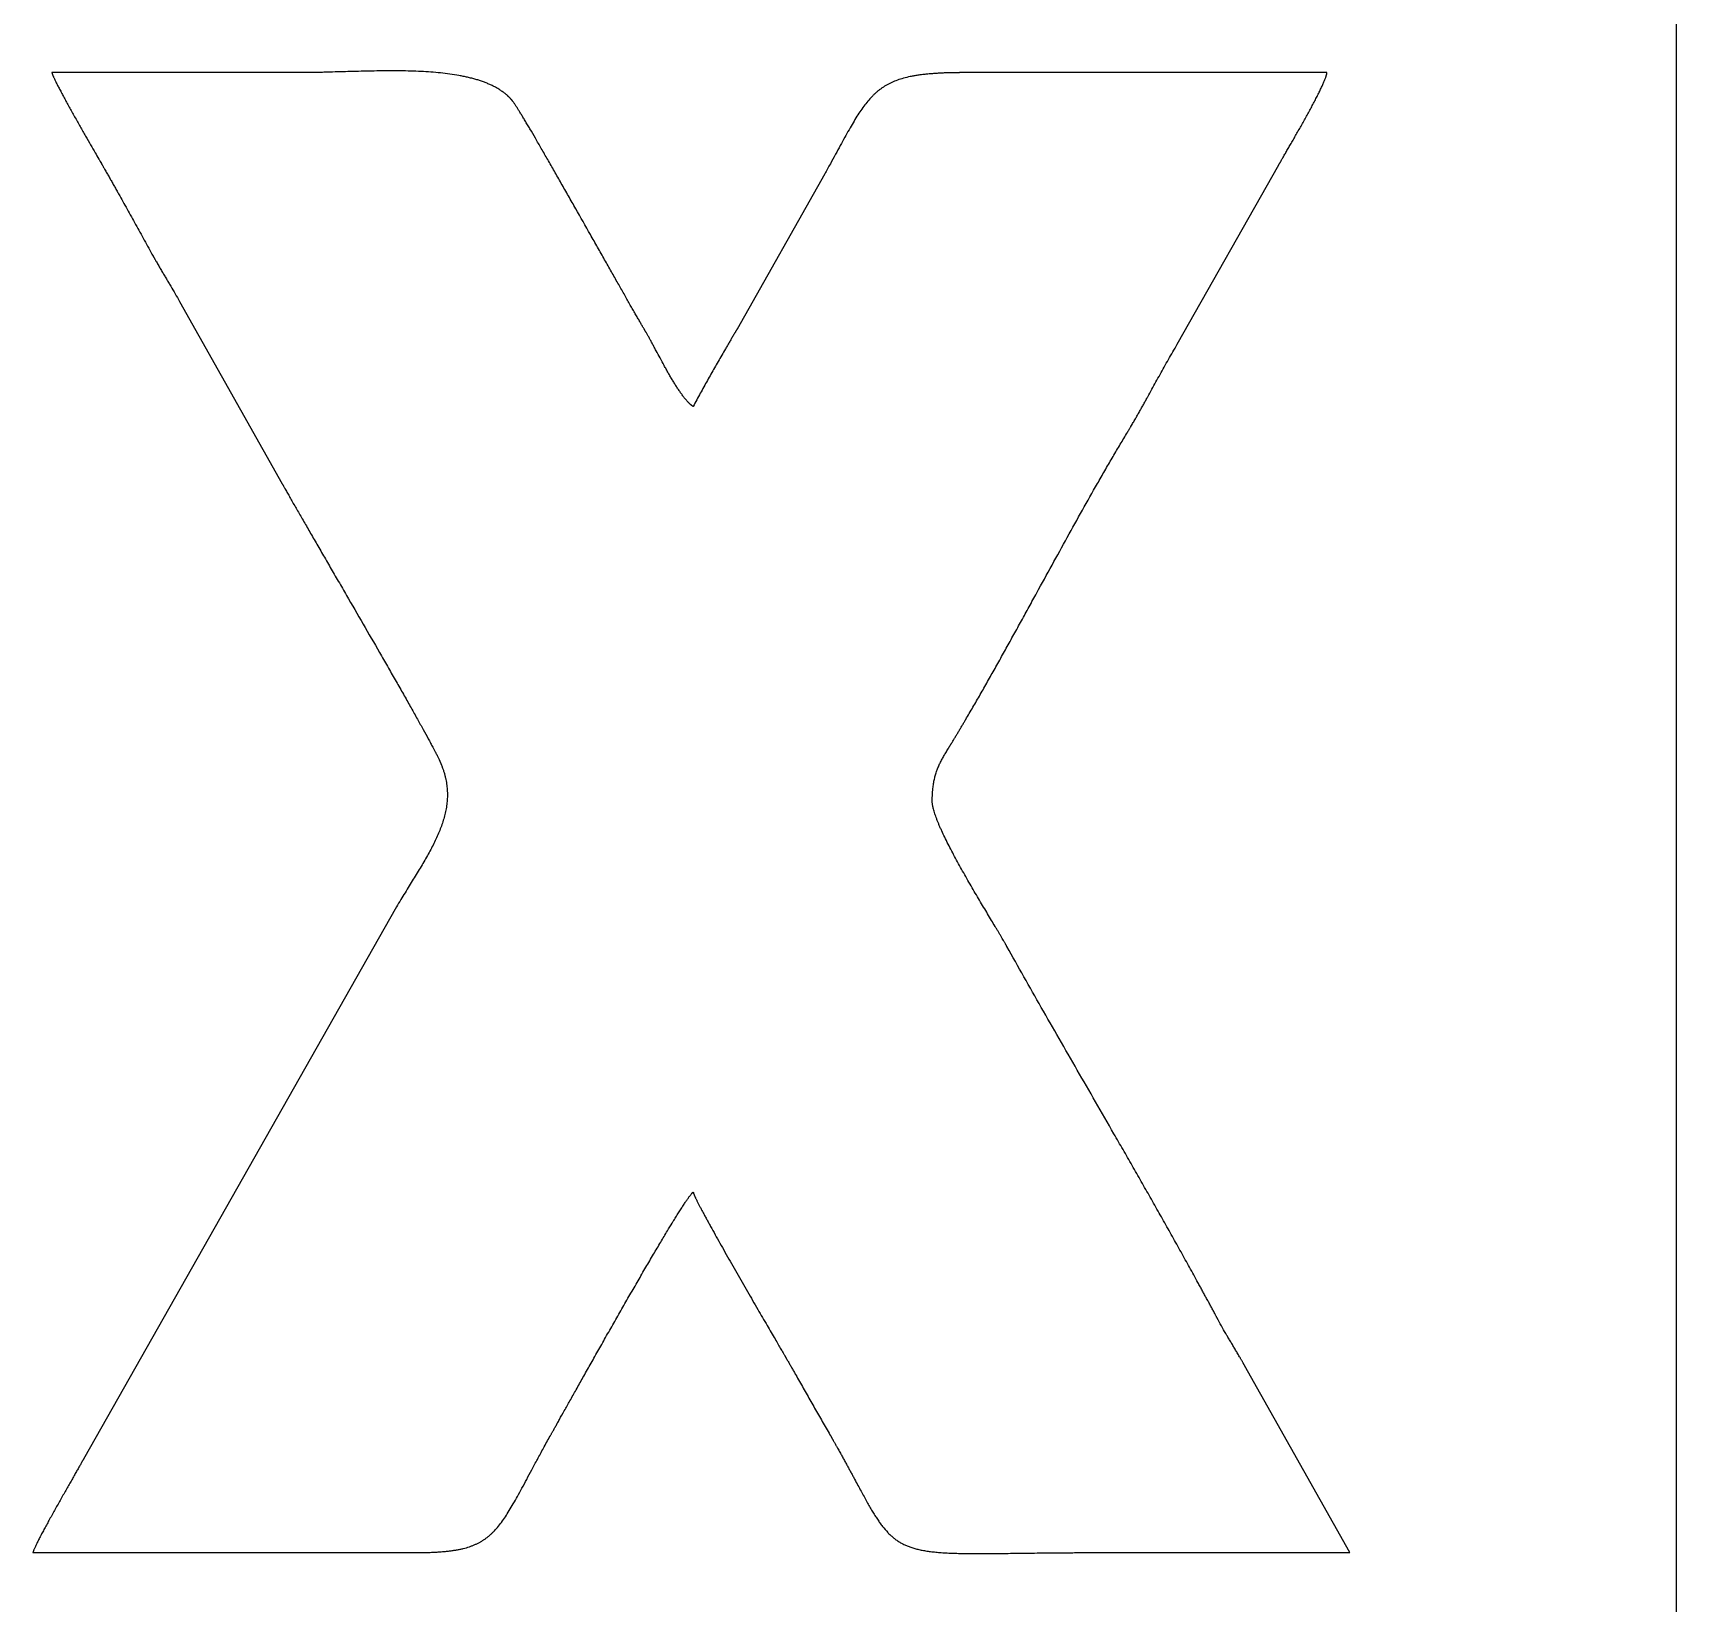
# Model space of a CAD drawing. Header units: millimetres. Extents: x -156 to 4, y -150 to -11.
# Drawn here: x -41.67 to 4.16, y -99.52 to -55.73 of the extents above; entities that cross this region are included whole.
import ezdxf

# ---------------------------------------------------------------- set-up
doc = ezdxf.new("R2010")
doc.units = ezdxf.units.MM
doc.layers.get('0').update_dxf_attribs({"linetype": 'CONTINUOUS'})

msp = doc.modelspace()

# ---------------------------------------------------------------- linework, layer by layer
for p, q in [((4.162, -50.167), (4.162, -150.167)), ((-5.577, -56.841), (-15.632, -56.841)), ((-9.75, -64.416), (-6.921, -59.414)), ((-19.581, -59.665), (-22.027, -63.993)), ((-37.575, -63.227), (-34.714, -68.304)), ((-31.527, -80.104), (-40.254, -95.506)), ((-4.942, -98.116), (-7.873, -92.898)), ((-41.667, -98.116), (-31.083, -98.116))]:
    msp.add_line(p, q)
for points, knots in [([(-28.282, -57.638), (-28.282, -57.638), (-28.282, -57.638), (-28.282, -57.638), (-28.282, -57.638), (-28.282, -57.638), (-28.282, -57.638), (-28.282, -57.638), (-28.282, -57.638), (-28.283, -57.637), (-28.283, -57.637), (-28.283, -57.637), (-28.283, -57.637), (-28.283, -57.636), (-28.284, -57.636), (-28.284, -57.635), (-28.285, -57.635), (-28.286, -57.634), (-28.287, -57.633), (-28.287, -57.631), (-28.288, -57.63), (-28.29, -57.629), (-28.291, -57.627), (-28.293, -57.625), (-28.295, -57.622), (-28.297, -57.62), (-28.3, -57.616), (-28.304, -57.611), (-28.308, -57.607), (-28.312, -57.603), (-28.315, -57.598), (-28.32, -57.593), (-28.327, -57.585), (-28.334, -57.577), (-28.342, -57.568), (-28.35, -57.56), (-28.358, -57.551), (-28.366, -57.543), (-28.377, -57.532), (-28.391, -57.518), (-28.408, -57.502), (-28.425, -57.486), (-28.442, -57.471), (-28.46, -57.455), (-28.485, -57.435), (-28.516, -57.41), (-28.554, -57.381), (-28.594, -57.353), (-28.634, -57.326), (-28.676, -57.299), (-28.719, -57.274), (-28.763, -57.249), (-28.824, -57.217), (-28.902, -57.179), (-29, -57.137), (-29.102, -57.098), (-29.207, -57.062), (-29.316, -57.028), (-29.429, -56.997), (-29.545, -56.969), (-29.663, -56.944), (-29.827, -56.912), (-30.039, -56.879), (-30.3, -56.848), (-30.57, -56.825), (-30.847, -56.808), (-31.13, -56.797), (-31.418, -56.791), (-31.708, -56.79), (-32.001, -56.792), (-32.294, -56.797), (-32.587, -56.804), (-32.878, -56.812), (-33.165, -56.82), (-33.402, -56.827), (-33.589, -56.832), (-33.726, -56.835), (-33.862, -56.837), (-33.974, -56.839), (-34.063, -56.84), (-34.129, -56.841), (-34.183, -56.841), (-34.226, -56.841), (-34.26, -56.841), (-34.294, -56.841), (-34.342, -56.841), (-34.402, -56.841), (-34.473, -56.841), (-34.569, -56.841), (-34.688, -56.841), (-34.832, -56.841), (-34.975, -56.841), (-35.166, -56.841), (-35.405, -56.841), (-35.691, -56.841), (-35.978, -56.841), (-36.265, -56.841), (-36.647, -56.841), (-37.125, -56.841), (-37.698, -56.841), (-38.271, -56.841), (-38.844, -56.841), (-39.418, -56.841), (-40.182, -56.841), (-40.755, -56.841), (-41.137, -56.841)], [0, 0, 0, 0, 0.000007, 0.000015, 0.00003, 0.00006, 0.00009, 0.00012, 0.00018, 0.000239, 0.000359, 0.000479, 0.000599, 0.000719, 0.000959, 0.001198, 0.001438, 0.001917, 0.002397, 0.002876, 0.003356, 0.003835, 0.004794, 0.005754, 0.006713, 0.007673, 0.009592, 0.011513, 0.013434, 0.015355, 0.017278, 0.019201, 0.023049, 0.026902, 0.030758, 0.034618, 0.038482, 0.042351, 0.046225, 0.053987, 0.061773, 0.069582, 0.077417, 0.08528, 0.093173, 0.109053, 0.125069, 0.141233, 0.157555, 0.174044, 0.190709, 0.207556, 0.224592, 0.259251, 0.294722, 0.33103, 0.368189, 0.406202, 0.445067, 0.484773, 0.525306, 0.566643, 0.651621, 0.739463, 0.829869, 0.922504, 1.017003, 1.112977, 1.210022, 1.30772, 1.405643, 1.503353, 1.600412, 1.696373, 1.790792, 1.837285, 1.883225, 1.928558, 1.973229, 1.9953, 2.017185, 2.038877, 2.049649, 2.06037, 2.072313, 2.084256, 2.108142, 2.132028, 2.155914, 2.203686, 2.251458, 2.29923, 2.347001, 2.442545, 2.538089, 2.633633, 2.729176, 2.82472, 3.015808, 3.206895, 3.397983, 3.58907, 3.780158, 3.971245, 4.35342, 4.35342, 4.35342, 4.35342]), ([(-41.137, -56.841), (-41.137, -56.841), (-41.137, -56.841), (-41.137, -56.841), (-41.137, -56.841), (-41.137, -56.842), (-41.137, -56.842), (-41.137, -56.842), (-41.137, -56.843), (-41.137, -56.843), (-41.136, -56.844), (-41.136, -56.846), (-41.136, -56.847), (-41.135, -56.848), (-41.135, -56.851), (-41.134, -56.853), (-41.133, -56.856), (-41.132, -56.858), (-41.131, -56.862), (-41.129, -56.867), (-41.127, -56.872), (-41.125, -56.879), (-41.122, -56.887), (-41.117, -56.898), (-41.112, -56.913), (-41.105, -56.928), (-41.098, -56.944), (-41.091, -56.961), (-41.08, -56.985), (-41.065, -57.017), (-41.045, -57.058), (-41.024, -57.102), (-41, -57.149), (-40.975, -57.198), (-40.949, -57.25), (-40.91, -57.324), (-40.859, -57.42), (-40.794, -57.542), (-40.725, -57.669), (-40.652, -57.8), (-40.578, -57.935), (-40.502, -58.071), (-40.425, -58.208), (-40.323, -58.388), (-40.2, -58.604), (-40.061, -58.847), (-39.938, -59.06), (-39.849, -59.214), (-39.791, -59.315), (-39.767, -59.357), (-39.756, -59.376)], [0, 0, 0, 0, 0.0000241, 0.0000482, 0.0000966, 0.0001935, 0.0002909, 0.0003886, 0.0005851, 0.0007832, 0.0011839, 0.0015906, 0.0020033, 0.002422, 0.0032775, 0.0041569, 0.0050601, 0.0059872, 0.0069379, 0.0089102, 0.0109762, 0.0131352, 0.0153865, 0.0201623, 0.0252968, 0.0307829, 0.0366132, 0.0427804, 0.0492767, 0.0632264, 0.0784002, 0.0947353, 0.1121686, 0.1306364, 0.1500748, 0.17042, 0.2135735, 0.2595831, 0.3079334, 0.3581087, 0.4095928, 0.4618691, 0.5144208, 0.566731, 0.6685586, 0.7632146, 0.8465606, 0.9144577, 0.9413194, 0.9627666, 0.9627666, 0.9627666, 0.9627666]), ([(-15.632, -56.841), (-15.632, -56.841), (-15.632, -56.841), (-15.632, -56.841), (-15.632, -56.841), (-15.633, -56.841), (-15.633, -56.841), (-15.634, -56.841), (-15.635, -56.841), (-15.636, -56.841), (-15.637, -56.841), (-15.638, -56.841), (-15.64, -56.841), (-15.642, -56.841), (-15.645, -56.841), (-15.648, -56.841), (-15.653, -56.841), (-15.658, -56.841), (-15.663, -56.841), (-15.668, -56.841), (-15.675, -56.841), (-15.684, -56.841), (-15.694, -56.841), (-15.704, -56.841), (-15.718, -56.841), (-15.735, -56.841), (-15.755, -56.841), (-15.775, -56.841), (-15.796, -56.841), (-15.816, -56.841), (-15.842, -56.841), (-15.875, -56.842), (-15.914, -56.842), (-15.952, -56.843), (-15.991, -56.843), (-16.041, -56.844), (-16.103, -56.846), (-16.175, -56.848), (-16.247, -56.85), (-16.316, -56.853), (-16.406, -56.858), (-16.515, -56.864), (-16.641, -56.874), (-16.762, -56.885), (-16.878, -56.898), (-16.988, -56.913), (-17.094, -56.931), (-17.226, -56.956), (-17.381, -56.993), (-17.555, -57.047), (-17.689, -57.102), (-17.79, -57.151), (-17.862, -57.189), (-17.931, -57.231), (-17.997, -57.276), (-18.062, -57.323), (-18.124, -57.373), (-18.185, -57.427), (-18.264, -57.503), (-18.36, -57.607), (-18.47, -57.744), (-18.579, -57.895), (-18.687, -58.06), (-18.796, -58.24), (-18.909, -58.436), (-19.027, -58.649), (-19.152, -58.878), (-19.285, -59.124), (-19.429, -59.389), (-19.529, -59.571), (-19.581, -59.665)], [0, 0, 0, 0, 0.000054, 0.000109, 0.000218, 0.000326, 0.000435, 0.000653, 0.000871, 0.001306, 0.001742, 0.002177, 0.002612, 0.003481, 0.00435, 0.005219, 0.006954, 0.008687, 0.010417, 0.012145, 0.013871, 0.017317, 0.020753, 0.02418, 0.027598, 0.034406, 0.041179, 0.047916, 0.054618, 0.061284, 0.067915, 0.08107, 0.094087, 0.106965, 0.119706, 0.132311, 0.157118, 0.181397, 0.205157, 0.228408, 0.251162, 0.295215, 0.337402, 0.37781, 0.416528, 0.45365, 0.489273, 0.523497, 0.58816, 0.648535, 0.70558, 0.733176, 0.760325, 0.787158, 0.813807, 0.840404, 0.867076, 0.893948, 0.921138, 0.976915, 1.035257, 1.096906, 1.162513, 1.232661, 1.307878, 1.388654, 1.475455, 1.568734, 1.668943, 1.776532, 1.776532, 1.776532, 1.776532]), ([(-6.921, -59.414), (-6.92, -59.413), (-6.92, -59.413), (-6.919, -59.412), (-6.918, -59.41), (-6.917, -59.407), (-6.915, -59.403), (-6.912, -59.398), (-6.908, -59.392), (-6.902, -59.381), (-6.895, -59.368), (-6.885, -59.351), (-6.875, -59.333), (-6.861, -59.308), (-6.842, -59.275), (-6.818, -59.233), (-6.792, -59.189), (-6.765, -59.142), (-6.726, -59.074), (-6.674, -58.985), (-6.609, -58.871), (-6.539, -58.751), (-6.467, -58.626), (-6.393, -58.496), (-6.292, -58.318), (-6.192, -58.138), (-6.092, -57.958), (-6.02, -57.825), (-5.95, -57.694), (-5.884, -57.568), (-5.822, -57.447), (-5.766, -57.332), (-5.723, -57.241), (-5.691, -57.172), (-5.67, -57.124), (-5.651, -57.079), (-5.634, -57.036), (-5.618, -56.996), (-5.607, -56.964), (-5.598, -56.935), (-5.592, -56.913), (-5.585, -56.888), (-5.581, -56.866), (-5.578, -56.849), (-5.577, -56.841)], [0, 0, 0, 0, 0.0003325, 0.0006664, 0.0013382, 0.0026975, 0.0040777, 0.0054787, 0.0083426, 0.0112883, 0.0174214, 0.0238705, 0.0306282, 0.037687, 0.0526779, 0.0687834, 0.0859438, 0.1040991, 0.1231896, 0.1639366, 0.2077059, 0.2540188, 0.3023965, 0.3523604, 0.4034324, 0.5069884, 0.5585178, 0.6092458, 0.6586966, 0.706396, 0.7518711, 0.7946518, 0.8342716, 0.8527523, 0.870271, 0.8867718, 0.9022001, 0.9165028, 0.9296292, 0.9357366, 0.9470118, 0.9521706, 0.9615105, 0.9695355, 0.9695355, 0.9695355, 0.9695355]), ([(-24.567, -64.083), (-24.567, -64.082), (-24.567, -64.082), (-24.568, -64.08), (-24.569, -64.079), (-24.57, -64.077), (-24.572, -64.074), (-24.574, -64.071), (-24.577, -64.066), (-24.581, -64.059), (-24.586, -64.05), (-24.591, -64.042), (-24.598, -64.03), (-24.606, -64.015), (-24.617, -63.997), (-24.632, -63.971), (-24.652, -63.938), (-24.676, -63.895), (-24.702, -63.851), (-24.729, -63.804), (-24.767, -63.737), (-24.818, -63.648), (-24.883, -63.535), (-24.952, -63.415), (-25.025, -63.287), (-25.101, -63.152), (-25.21, -62.96), (-25.354, -62.707), (-25.534, -62.389), (-25.723, -62.055), (-25.918, -61.709), (-26.187, -61.235), (-26.458, -60.757), (-26.728, -60.281), (-26.927, -59.931), (-27.12, -59.593), (-27.306, -59.269), (-27.482, -58.963), (-27.646, -58.679), (-27.775, -58.458), (-27.871, -58.296), (-27.937, -58.185), (-27.998, -58.083), (-28.054, -57.99), (-28.106, -57.906), (-28.152, -57.831), (-28.187, -57.776), (-28.213, -57.737), (-28.23, -57.712), (-28.245, -57.689), (-28.259, -57.669), (-28.271, -57.653), (-28.278, -57.643), (-28.282, -57.638)], [0, 0, 0, 0, 0.000375, 0.00075, 0.001505, 0.002263, 0.003025, 0.004561, 0.006112, 0.009262, 0.012474, 0.015748, 0.019082, 0.025934, 0.033026, 0.040356, 0.055719, 0.072, 0.089176, 0.107226, 0.126126, 0.166388, 0.209782, 0.25613, 0.305251, 0.356966, 0.411094, 0.525873, 0.648147, 0.77648, 0.909431, 1.045562, 1.32161, 1.458649, 1.593113, 1.723563, 1.848562, 1.96667, 2.07645, 2.176465, 2.222361, 2.265277, 2.305035, 2.341454, 2.374356, 2.403563, 2.428898, 2.440058, 2.450184, 2.459255, 2.467251, 2.474149, 2.479933, 2.479933, 2.479933, 2.479933]), ([(-39.756, -59.376), (-39.756, -59.376), (-39.755, -59.377), (-39.754, -59.379), (-39.752, -59.383), (-39.748, -59.389), (-39.745, -59.395), (-39.739, -59.404), (-39.733, -59.415), (-39.723, -59.433), (-39.71, -59.455), (-39.695, -59.482), (-39.68, -59.508), (-39.659, -59.544), (-39.634, -59.588), (-39.604, -59.641), (-39.563, -59.712), (-39.513, -59.8), (-39.453, -59.906), (-39.394, -60.011), (-39.334, -60.117), (-39.255, -60.258), (-39.156, -60.435), (-39.038, -60.647), (-38.919, -60.861), (-38.76, -61.148), (-38.558, -61.513), (-38.396, -61.807), (-38.314, -61.955)], [0, 0, 0, 0, 0.0006405, 0.001281, 0.002562, 0.0051235, 0.0076845, 0.0102449, 0.0153639, 0.0204808, 0.030708, 0.0409267, 0.0511372, 0.06134, 0.081723, 0.1020783, 0.1224082, 0.1630014, 0.2035218, 0.2439888, 0.2844215, 0.324839, 0.4057052, 0.4867406, 0.5680981, 0.6499305, 0.8156311, 0.9850634, 0.9850634, 0.9850634, 0.9850634]), ([(-38.314, -61.955), (-38.313, -61.955), (-38.313, -61.956), (-38.313, -61.957), (-38.311, -61.959), (-38.31, -61.962), (-38.308, -61.965), (-38.305, -61.97), (-38.302, -61.976), (-38.297, -61.985), (-38.29, -61.997), (-38.282, -62.011), (-38.274, -62.025), (-38.264, -62.044), (-38.251, -62.067), (-38.235, -62.094), (-38.215, -62.13), (-38.189, -62.175), (-38.158, -62.228), (-38.127, -62.281), (-38.097, -62.333), (-38.056, -62.402), (-38.005, -62.487), (-37.944, -62.589), (-37.883, -62.691), (-37.801, -62.83), (-37.697, -63.008), (-37.616, -63.153), (-37.575, -63.227)], [0, 0, 0, 0, 0.0003388, 0.0006775, 0.0013547, 0.0027083, 0.0040605, 0.0054116, 0.0081098, 0.0108032, 0.0161753, 0.0215283, 0.0268627, 0.0321788, 0.0427583, 0.0532701, 0.0637179, 0.0844352, 0.1049381, 0.1252544, 0.1454117, 0.1654376, 0.2052057, 0.2447785, 0.2843753, 0.3242159, 0.4055101, 0.4904389, 0.4904389, 0.4904389, 0.4904389]), ([(-23.252, -66.154), (-23.252, -66.154), (-23.252, -66.154), (-23.252, -66.154), (-23.252, -66.154), (-23.252, -66.154), (-23.252, -66.154), (-23.252, -66.154), (-23.253, -66.154), (-23.253, -66.153), (-23.254, -66.153), (-23.254, -66.153), (-23.255, -66.152), (-23.256, -66.152), (-23.257, -66.151), (-23.258, -66.15), (-23.26, -66.149), (-23.261, -66.148), (-23.263, -66.147), (-23.265, -66.145), (-23.268, -66.143), (-23.271, -66.141), (-23.274, -66.138), (-23.279, -66.135), (-23.284, -66.131), (-23.291, -66.126), (-23.298, -66.12), (-23.304, -66.115), (-23.311, -66.109), (-23.32, -66.101), (-23.331, -66.091), (-23.345, -66.079), (-23.358, -66.066), (-23.372, -66.052), (-23.391, -66.033), (-23.414, -66.008), (-23.442, -65.976), (-23.471, -65.942), (-23.5, -65.906), (-23.528, -65.869), (-23.558, -65.83), (-23.597, -65.775), (-23.647, -65.703), (-23.706, -65.613), (-23.766, -65.519), (-23.826, -65.421), (-23.885, -65.32), (-23.945, -65.217), (-24.004, -65.113), (-24.081, -64.973), (-24.175, -64.801), (-24.266, -64.63), (-24.336, -64.499), (-24.386, -64.406), (-24.434, -64.317), (-24.48, -64.233), (-24.524, -64.156), (-24.553, -64.106), (-24.567, -64.083)], [0, 0, 0, 0, 0.0000202, 0.0000404, 0.0000809, 0.000162, 0.000243, 0.0003242, 0.0004865, 0.0006489, 0.0008115, 0.0009743, 0.0013003, 0.0016268, 0.0019539, 0.0026099, 0.0032682, 0.0039288, 0.0045918, 0.0052572, 0.0065949, 0.007942, 0.0092985, 0.0106644, 0.0134246, 0.0162225, 0.0190583, 0.0219319, 0.0248434, 0.0277926, 0.0338039, 0.0399653, 0.0462756, 0.0527335, 0.0593373, 0.0729751, 0.0871728, 0.1019113, 0.1171697, 0.1329254, 0.1491546, 0.1658324, 0.2004292, 0.2365025, 0.2738294, 0.312181, 0.3513239, 0.3910212, 0.4310336, 0.4711197, 0.5505405, 0.6273298, 0.6641243, 0.6995247, 0.7332859, 0.7651634, 0.7949143, 0.8222981, 0.8222981, 0.8222981, 0.8222981]), ([(-22.027, -63.993), (-22.027, -63.994), (-22.028, -63.996), (-22.031, -64), (-22.035, -64.006), (-22.041, -64.016), (-22.048, -64.028), (-22.057, -64.044), (-22.068, -64.063), (-22.087, -64.095), (-22.11, -64.133), (-22.137, -64.18), (-22.165, -64.226), (-22.201, -64.287), (-22.245, -64.363), (-22.298, -64.454), (-22.368, -64.573), (-22.454, -64.721), (-22.556, -64.897), (-22.657, -65.073), (-22.756, -65.249), (-22.889, -65.485), (-23.055, -65.786), (-23.186, -66.03), (-23.252, -66.154)], [0, 0, 0, 0, 0.0011472, 0.0022941, 0.0045865, 0.0091657, 0.0137376, 0.0183024, 0.0274105, 0.0364907, 0.0545696, 0.0725434, 0.0904167, 0.1081941, 0.143479, 0.1784343, 0.2130964, 0.2816858, 0.3495375, 0.416942, 0.4841905, 0.5515743, 0.687915, 0.8283031, 0.8283031, 0.8283031, 0.8283031]), ([(-11.166, -66.915), (-11.166, -66.915), (-11.166, -66.915), (-11.166, -66.914), (-11.165, -66.914), (-11.164, -66.912), (-11.163, -66.91), (-11.162, -66.908), (-11.16, -66.906), (-11.158, -66.901), (-11.154, -66.896), (-11.151, -66.889), (-11.147, -66.883), (-11.141, -66.874), (-11.135, -66.863), (-11.127, -66.85), (-11.116, -66.832), (-11.103, -66.81), (-11.088, -66.784), (-11.072, -66.758), (-11.057, -66.732), (-11.036, -66.697), (-11.011, -66.654), (-10.98, -66.602), (-10.95, -66.55), (-10.91, -66.48), (-10.861, -66.394), (-10.802, -66.291), (-10.744, -66.188), (-10.687, -66.084), (-10.629, -65.981), (-10.553, -65.844), (-10.459, -65.672), (-10.345, -65.466), (-10.231, -65.258), (-10.115, -65.05), (-9.996, -64.84), (-9.875, -64.628), (-9.792, -64.487), (-9.75, -64.416)], [0, 0, 0, 0, 0.00016, 0.00032, 0.0006401, 0.0012803, 0.0019204, 0.0025604, 0.0038402, 0.0051197, 0.0076777, 0.0102344, 0.0127899, 0.0153441, 0.0204488, 0.0255486, 0.0306436, 0.0408193, 0.0509764, 0.0611153, 0.0712365, 0.0813405, 0.1014989, 0.1215943, 0.1416304, 0.1616112, 0.2014215, 0.2410551, 0.280542, 0.3199116, 0.3591934, 0.3984165, 0.4768034, 0.5553045, 0.6341515, 0.7135772, 0.7938157, 0.8751041, 0.9576827, 0.9576827, 0.9576827, 0.9576827]), ([(-16.141, -75.699), (-16.141, -75.699), (-16.141, -75.699), (-16.141, -75.698), (-16.14, -75.698), (-16.14, -75.697), (-16.139, -75.695), (-16.138, -75.694), (-16.137, -75.692), (-16.135, -75.688), (-16.132, -75.684), (-16.129, -75.679), (-16.126, -75.674), (-16.122, -75.668), (-16.117, -75.66), (-16.111, -75.65), (-16.103, -75.637), (-16.093, -75.62), (-16.081, -75.601), (-16.069, -75.581), (-16.057, -75.561), (-16.04, -75.534), (-16.02, -75.501), (-15.996, -75.461), (-15.971, -75.421), (-15.939, -75.367), (-15.898, -75.299), (-15.849, -75.217), (-15.799, -75.134), (-15.75, -75.05), (-15.7, -74.966), (-15.634, -74.853), (-15.55, -74.71), (-15.449, -74.536), (-15.347, -74.361), (-15.245, -74.183), (-15.108, -73.943), (-14.936, -73.638), (-14.727, -73.267), (-14.518, -72.891), (-14.307, -72.51), (-14.095, -72.126), (-13.883, -71.739), (-13.599, -71.222), (-13.244, -70.575), (-12.82, -69.805), (-12.399, -69.047), (-12.05, -68.428), (-11.773, -67.945), (-11.569, -67.593), (-11.368, -67.251), (-11.233, -67.026), (-11.166, -66.915)], [0, 0, 0, 0, 0.000119, 0.000239, 0.000478, 0.000956, 0.001435, 0.001913, 0.00287, 0.003828, 0.005743, 0.00766, 0.009577, 0.011495, 0.015335, 0.019178, 0.023026, 0.030732, 0.038453, 0.04619, 0.053942, 0.061709, 0.077288, 0.092926, 0.108623, 0.124379, 0.156061, 0.18797, 0.220099, 0.252445, 0.285001, 0.317764, 0.383889, 0.450781, 0.518402, 0.586711, 0.655669, 0.795377, 0.937209, 1.08085, 1.225981, 1.372284, 1.51944, 1.667131, 1.962838, 2.256852, 2.546623, 2.829607, 2.967764, 3.103277, 3.235835, 3.365125, 3.365125, 3.365125, 3.365125]), ([(-34.714, -68.304), (-34.714, -68.304), (-34.714, -68.304), (-34.713, -68.305), (-34.712, -68.307), (-34.711, -68.31), (-34.709, -68.313), (-34.707, -68.317), (-34.704, -68.322), (-34.7, -68.33), (-34.694, -68.34), (-34.687, -68.352), (-34.68, -68.365), (-34.671, -68.382), (-34.658, -68.403), (-34.644, -68.429), (-34.623, -68.465), (-34.597, -68.512), (-34.565, -68.569), (-34.531, -68.628), (-34.496, -68.69), (-34.447, -68.776), (-34.383, -68.888), (-34.303, -69.027), (-34.219, -69.174), (-34.13, -69.327), (-34.039, -69.486), (-33.91, -69.709), (-33.742, -70), (-33.532, -70.362), (-33.314, -70.738), (-33.09, -71.124), (-32.784, -71.652), (-32.401, -72.314), (-32.021, -72.973), (-31.725, -73.489), (-31.513, -73.859), (-31.311, -74.214), (-31.121, -74.549), (-30.946, -74.863), (-30.786, -75.151), (-30.664, -75.373), (-30.576, -75.536), (-30.522, -75.638), (-30.476, -75.723), (-30.443, -75.787), (-30.409, -75.853), (-30.376, -75.919), (-30.351, -75.97), (-30.34, -75.994)], [0, 0, 0, 0, 0.000282, 0.000565, 0.00113, 0.002264, 0.003401, 0.004542, 0.006835, 0.009142, 0.013797, 0.018509, 0.023277, 0.0281, 0.037912, 0.047941, 0.058186, 0.079313, 0.101272, 0.124043, 0.147605, 0.171938, 0.222837, 0.276577, 0.332995, 0.391931, 0.453221, 0.516703, 0.649594, 0.789304, 0.934536, 1.083989, 1.236366, 1.544693, 1.849126, 1.996636, 2.139276, 2.275749, 2.404756, 2.525001, 2.635186, 2.734017, 2.778771, 2.820202, 2.848997, 2.875765, 2.892451, 2.922951, 2.949489, 2.949489, 2.949489, 2.949489]), ([(-30.34, -75.994), (-30.34, -75.994), (-30.34, -75.994), (-30.34, -75.995), (-30.34, -75.995), (-30.34, -75.995), (-30.34, -75.995), (-30.34, -75.995), (-30.339, -75.995), (-30.339, -75.996), (-30.339, -75.996), (-30.339, -75.997), (-30.338, -75.998), (-30.338, -75.999), (-30.337, -76), (-30.337, -76.001), (-30.336, -76.003), (-30.335, -76.005), (-30.333, -76.008), (-30.332, -76.011), (-30.331, -76.014), (-30.329, -76.017), (-30.327, -76.022), (-30.325, -76.027), (-30.322, -76.033), (-30.319, -76.04), (-30.315, -76.049), (-30.31, -76.06), (-30.305, -76.071), (-30.3, -76.082), (-30.295, -76.093), (-30.289, -76.107), (-30.282, -76.126), (-30.273, -76.147), (-30.264, -76.169), (-30.256, -76.19), (-30.245, -76.219), (-30.232, -76.255), (-30.218, -76.298), (-30.204, -76.34), (-30.191, -76.383), (-30.18, -76.425), (-30.169, -76.467), (-30.156, -76.523), (-30.141, -76.593), (-30.128, -76.676), (-30.117, -76.758), (-30.11, -76.841), (-30.107, -76.923), (-30.106, -77.004), (-30.109, -77.085), (-30.116, -77.193), (-30.133, -77.328), (-30.164, -77.49), (-30.206, -77.651), (-30.258, -77.813), (-30.318, -77.975), (-30.388, -78.138), (-30.465, -78.302), (-30.549, -78.468), (-30.64, -78.637), (-30.737, -78.808), (-30.839, -78.981), (-30.946, -79.158), (-31.057, -79.339), (-31.171, -79.524), (-31.288, -79.713), (-31.407, -79.906), (-31.487, -80.038), (-31.527, -80.104)], [0, 0, 0, 0, 0.000016, 0.000032, 0.000063, 0.000127, 0.00019, 0.000254, 0.000381, 0.000507, 0.000761, 0.001015, 0.001269, 0.001522, 0.002029, 0.002536, 0.003043, 0.004055, 0.005067, 0.006078, 0.007088, 0.008098, 0.010114, 0.012128, 0.014138, 0.016145, 0.020149, 0.024142, 0.028122, 0.03209, 0.036046, 0.03999, 0.047843, 0.05565, 0.063412, 0.07113, 0.078805, 0.094029, 0.109094, 0.124008, 0.138777, 0.153412, 0.167918, 0.182306, 0.210754, 0.238822, 0.266573, 0.294068, 0.321368, 0.34853, 0.37561, 0.402661, 0.456864, 0.511508, 0.566904, 0.623309, 0.68093, 0.739932, 0.800438, 0.862541, 0.926303, 0.991766, 1.058954, 1.127877, 1.198536, 1.270927, 1.345043, 1.420875, 1.498418, 1.498418, 1.498418, 1.498418]), ([(-14.5, -81.215), (-14.5, -81.215), (-14.501, -81.215), (-14.501, -81.214), (-14.502, -81.212), (-14.504, -81.209), (-14.505, -81.206), (-14.508, -81.202), (-14.511, -81.197), (-14.515, -81.188), (-14.522, -81.177), (-14.529, -81.164), (-14.537, -81.15), (-14.548, -81.132), (-14.561, -81.108), (-14.578, -81.078), (-14.602, -81.037), (-14.634, -80.983), (-14.674, -80.915), (-14.717, -80.843), (-14.761, -80.768), (-14.824, -80.662), (-14.908, -80.523), (-15.013, -80.347), (-15.123, -80.163), (-15.237, -79.971), (-15.354, -79.774), (-15.472, -79.572), (-15.59, -79.367), (-15.707, -79.161), (-15.822, -78.956), (-15.933, -78.752), (-16.04, -78.552), (-16.141, -78.357), (-16.234, -78.169), (-16.306, -78.017), (-16.359, -77.899), (-16.396, -77.815), (-16.429, -77.734), (-16.46, -77.656), (-16.488, -77.581), (-16.512, -77.509), (-16.534, -77.441), (-16.549, -77.387), (-16.559, -77.345), (-16.566, -77.316), (-16.571, -77.287), (-16.576, -77.26), (-16.579, -77.234), (-16.582, -77.212), (-16.583, -77.196), (-16.584, -77.184), (-16.584, -77.174), (-16.584, -77.167), (-16.584, -77.161), (-16.584, -77.156), (-16.584, -77.148), (-16.584, -77.139), (-16.584, -77.129), (-16.584, -77.115), (-16.584, -77.097), (-16.583, -77.076), (-16.583, -77.055), (-16.582, -77.028), (-16.581, -76.995), (-16.579, -76.955), (-16.576, -76.917), (-16.574, -76.879), (-16.569, -76.83), (-16.563, -76.771), (-16.554, -76.702), (-16.543, -76.636), (-16.526, -76.552), (-16.502, -76.451), (-16.466, -76.336), (-16.425, -76.226), (-16.378, -76.12), (-16.326, -76.016), (-16.269, -75.912), (-16.207, -75.806), (-16.163, -75.735), (-16.141, -75.699)], [0, 0, 0, 0, 0.000293, 0.000588, 0.001177, 0.002361, 0.003553, 0.004751, 0.00717, 0.009617, 0.014596, 0.019686, 0.024888, 0.030198, 0.041142, 0.052507, 0.064284, 0.089031, 0.115302, 0.143013, 0.172084, 0.202431, 0.266624, 0.334934, 0.4067, 0.481263, 0.557965, 0.636148, 0.715154, 0.794327, 0.873015, 0.950566, 1.026331, 1.099668, 1.169938, 1.236514, 1.268225, 1.298782, 1.328113, 1.356146, 1.382811, 1.408043, 1.43178, 1.453967, 1.464464, 1.474558, 1.484243, 1.493516, 1.502377, 1.510826, 1.514895, 1.518863, 1.522729, 1.524624, 1.526494, 1.528304, 1.530109, 1.533704, 1.537279, 1.540834, 1.547885, 1.554859, 1.561757, 1.568581, 1.58201, 1.595158, 1.608033, 1.620648, 1.633014, 1.657038, 1.680195, 1.702572, 1.724258, 1.765903, 1.805832, 1.844719, 1.883203, 1.92188, 1.961301, 2.001977, 2.044384, 2.044384, 2.044384, 2.044384]), ([(-8.611, -91.625), (-8.612, -91.625), (-8.612, -91.624), (-8.612, -91.623), (-8.613, -91.621), (-8.615, -91.619), (-8.617, -91.615), (-8.619, -91.611), (-8.622, -91.606), (-8.626, -91.597), (-8.632, -91.587), (-8.639, -91.574), (-8.646, -91.561), (-8.655, -91.544), (-8.666, -91.522), (-8.68, -91.497), (-8.698, -91.462), (-8.721, -91.419), (-8.749, -91.368), (-8.777, -91.316), (-8.805, -91.264), (-8.842, -91.195), (-8.889, -91.109), (-8.945, -91.004), (-9.002, -90.9), (-9.059, -90.795), (-9.116, -90.69), (-9.193, -90.549), (-9.29, -90.372), (-9.408, -90.159), (-9.526, -89.946), (-9.645, -89.731), (-9.806, -89.443), (-10.009, -89.08), (-10.255, -88.644), (-10.504, -88.205), (-10.755, -87.764), (-11.008, -87.321), (-11.262, -86.877), (-11.602, -86.285), (-12.028, -85.545), (-12.538, -84.66), (-13.043, -83.782), (-13.54, -82.914), (-14.026, -82.06), (-14.344, -81.495), (-14.5, -81.215)], [0, 0, 0, 0, 0.000302, 0.000604, 0.001209, 0.002418, 0.003627, 0.004837, 0.007256, 0.009676, 0.014518, 0.019363, 0.02421, 0.029059, 0.038765, 0.048481, 0.058207, 0.077687, 0.097206, 0.116762, 0.136357, 0.155988, 0.19536, 0.234877, 0.274534, 0.314329, 0.354259, 0.394321, 0.474826, 0.55582, 0.637278, 0.719174, 0.801485, 0.967248, 1.134365, 1.302635, 1.471857, 1.641828, 1.812346, 1.98321, 2.325162, 2.666063, 3.004292, 3.338228, 3.666253, 3.986753, 3.986753, 3.986753, 3.986753]), ([(-27.241, -94.868), (-27.239, -94.864), (-27.235, -94.857), (-27.226, -94.842), (-27.214, -94.82), (-27.198, -94.792), (-27.174, -94.748), (-27.139, -94.685), (-27.092, -94.601), (-27.039, -94.506), (-26.956, -94.358), (-26.839, -94.148), (-26.683, -93.871), (-26.51, -93.563), (-26.322, -93.228), (-26.121, -92.871), (-25.91, -92.497), (-25.691, -92.111), (-25.467, -91.717), (-25.241, -91.321), (-25.015, -90.926), (-24.791, -90.539), (-24.573, -90.162), (-24.362, -89.803), (-24.162, -89.464), (-23.988, -89.173), (-23.867, -88.974), (-23.783, -88.837), (-23.718, -88.731), (-23.643, -88.612), (-23.573, -88.502), (-23.509, -88.403), (-23.45, -88.316), (-23.405, -88.25), (-23.372, -88.204), (-23.349, -88.173), (-23.329, -88.146), (-23.31, -88.123), (-23.293, -88.102), (-23.28, -88.088), (-23.27, -88.078), (-23.263, -88.072), (-23.257, -88.066), (-23.254, -88.063), (-23.252, -88.062)], [0, 0, 0, 0, 0.003953, 0.008232, 0.017748, 0.02852, 0.04052, 0.068093, 0.100241, 0.136739, 0.177363, 0.270086, 0.37661, 0.495135, 0.623862, 0.760992, 0.904724, 1.053259, 1.204799, 1.357543, 1.509693, 1.65945, 1.805016, 1.944594, 2.076387, 2.198599, 2.282892, 2.309438, 2.360033, 2.407114, 2.45046, 2.489848, 2.525059, 2.555876, 2.56957, 2.582087, 2.593402, 2.60349, 2.612331, 2.619905, 2.623214, 2.626204, 2.628874, 2.631227, 2.631227, 2.631227, 2.631227]), ([(-23.252, -88.062), (-23.252, -88.062), (-23.252, -88.062), (-23.252, -88.062), (-23.252, -88.062), (-23.252, -88.062), (-23.252, -88.062), (-23.251, -88.063), (-23.251, -88.063), (-23.251, -88.063), (-23.251, -88.064), (-23.251, -88.065), (-23.251, -88.065), (-23.251, -88.066), (-23.25, -88.068), (-23.25, -88.069), (-23.249, -88.071), (-23.248, -88.074), (-23.247, -88.077), (-23.246, -88.081), (-23.245, -88.084), (-23.243, -88.089), (-23.241, -88.096), (-23.238, -88.104), (-23.234, -88.113), (-23.231, -88.123), (-23.226, -88.133), (-23.22, -88.147), (-23.212, -88.166), (-23.201, -88.191), (-23.189, -88.217), (-23.175, -88.245), (-23.161, -88.275), (-23.145, -88.307), (-23.122, -88.353), (-23.091, -88.415), (-23.05, -88.493), (-23.005, -88.578), (-22.957, -88.668), (-22.906, -88.764), (-22.851, -88.864), (-22.793, -88.969), (-22.712, -89.117), (-22.604, -89.311), (-22.469, -89.551), (-22.327, -89.801), (-22.182, -90.058), (-22.033, -90.317), (-21.884, -90.577), (-21.69, -90.915), (-21.458, -91.316), (-21.236, -91.697), (-21.076, -91.972), (-20.972, -92.15), (-20.882, -92.304), (-20.808, -92.432), (-20.757, -92.52), (-20.725, -92.575), (-20.712, -92.598), (-20.706, -92.607)], [0, 0, 0, 0, 0.000014, 0.000029, 0.000058, 0.000116, 0.000174, 0.000232, 0.00035, 0.000468, 0.000707, 0.000949, 0.001195, 0.001444, 0.001951, 0.002472, 0.003006, 0.004112, 0.005271, 0.006483, 0.007746, 0.009061, 0.011846, 0.014837, 0.018031, 0.021427, 0.025024, 0.028819, 0.036995, 0.04594, 0.055636, 0.066067, 0.077215, 0.089063, 0.101593, 0.128627, 0.158175, 0.190092, 0.224236, 0.260461, 0.298623, 0.338577, 0.380177, 0.46774, 0.560149, 0.656242, 0.754859, 0.854835, 0.955009, 1.054217, 1.245083, 1.418129, 1.495061, 1.564047, 1.623925, 1.673531, 1.711702, 1.726135, 1.737274, 1.737274, 1.737274, 1.737274]), ([(-7.873, -92.898), (-7.873, -92.897), (-7.874, -92.897), (-7.874, -92.895), (-7.875, -92.893), (-7.877, -92.891), (-7.879, -92.887), (-7.882, -92.882), (-7.885, -92.876), (-7.889, -92.869), (-7.893, -92.862), (-7.898, -92.853), (-7.905, -92.842), (-7.912, -92.828), (-7.923, -92.809), (-7.936, -92.786), (-7.952, -92.759), (-7.967, -92.732), (-7.983, -92.705), (-8.004, -92.669), (-8.03, -92.625), (-8.061, -92.572), (-8.092, -92.52), (-8.133, -92.451), (-8.184, -92.365), (-8.246, -92.263), (-8.307, -92.16), (-8.389, -92.022), (-8.492, -91.844), (-8.572, -91.699), (-8.611, -91.625)], [0, 0, 0, 0, 0.0003365, 0.0006731, 0.0013459, 0.0026908, 0.0040346, 0.0053774, 0.0080599, 0.0107382, 0.0134124, 0.0160826, 0.021411, 0.0267237, 0.0320211, 0.0425715, 0.0530651, 0.0635047, 0.0738932, 0.0842334, 0.1047802, 0.1251678, 0.1454187, 0.1655553, 0.205575, 0.2454051, 0.2852237, 0.3252093, 0.4064014, 0.4904432, 0.4904432, 0.4904432, 0.4904432]), ([(-20.706, -92.607), (-20.705, -92.609), (-20.703, -92.613), (-20.698, -92.621), (-20.693, -92.63), (-20.686, -92.641), (-20.678, -92.657), (-20.667, -92.676), (-20.649, -92.706), (-20.627, -92.744), (-20.601, -92.79), (-20.575, -92.836), (-20.54, -92.897), (-20.496, -92.974), (-20.443, -93.066), (-20.373, -93.189), (-20.285, -93.343), (-20.18, -93.527), (-20.075, -93.713), (-19.969, -93.898), (-19.828, -94.146), (-19.65, -94.457), (-19.508, -94.705), (-19.436, -94.83)], [0, 0, 0, 0, 0.0021971, 0.0043945, 0.0087896, 0.0131853, 0.0175815, 0.0263757, 0.0351722, 0.0527719, 0.0703805, 0.0879981, 0.1056245, 0.1409038, 0.176218, 0.2115666, 0.2823655, 0.3532973, 0.4243586, 0.495546, 0.566856, 0.709831, 0.853257, 0.853257, 0.853257, 0.853257]), ([(-19.436, -94.83), (-19.436, -94.83), (-19.436, -94.83), (-19.436, -94.83), (-19.436, -94.83), (-19.436, -94.83), (-19.436, -94.83), (-19.436, -94.831), (-19.435, -94.831), (-19.435, -94.832), (-19.435, -94.833), (-19.434, -94.833), (-19.433, -94.834), (-19.433, -94.836), (-19.432, -94.837), (-19.431, -94.839), (-19.43, -94.841), (-19.429, -94.843), (-19.427, -94.845), (-19.425, -94.848), (-19.423, -94.852), (-19.421, -94.856), (-19.418, -94.861), (-19.415, -94.867), (-19.41, -94.874), (-19.406, -94.882), (-19.402, -94.889), (-19.398, -94.897), (-19.392, -94.906), (-19.385, -94.919), (-19.377, -94.933), (-19.368, -94.948), (-19.36, -94.963), (-19.349, -94.982), (-19.335, -95.006), (-19.319, -95.035), (-19.303, -95.063), (-19.286, -95.092), (-19.271, -95.12), (-19.255, -95.148), (-19.234, -95.185), (-19.208, -95.231), (-19.178, -95.286), (-19.147, -95.34), (-19.118, -95.393), (-19.089, -95.446), (-19.051, -95.514), (-19.005, -95.599), (-18.95, -95.698), (-18.898, -95.795), (-18.847, -95.889), (-18.797, -95.98), (-18.734, -96.098), (-18.659, -96.238), (-18.571, -96.4), (-18.488, -96.552), (-18.409, -96.696), (-18.332, -96.831), (-18.258, -96.957), (-18.186, -97.075), (-18.114, -97.185), (-18.044, -97.288), (-17.951, -97.412), (-17.855, -97.526), (-17.754, -97.627), (-17.676, -97.695), (-17.596, -97.758), (-17.511, -97.814), (-17.423, -97.865), (-17.329, -97.91), (-17.23, -97.951), (-17.124, -97.987), (-17.012, -98.018), (-16.893, -98.045), (-16.766, -98.068), (-16.63, -98.087), (-16.485, -98.103), (-16.33, -98.116), (-16.165, -98.126), (-15.988, -98.133), (-15.801, -98.138), (-15.601, -98.141), (-15.388, -98.143), (-15.162, -98.143), (-14.921, -98.141), (-14.666, -98.139), (-14.396, -98.135), (-14.11, -98.132), (-13.808, -98.128), (-13.488, -98.124), (-13.151, -98.121), (-12.858, -98.119), (-12.615, -98.117), (-12.425, -98.117), (-12.264, -98.116), (-12.133, -98.116), (-12.042, -98.116), (-11.959, -98.116), (-11.861, -98.116), (-11.738, -98.116), (-11.59, -98.116), (-11.393, -98.116), (-11.147, -98.116), (-10.851, -98.116), (-10.556, -98.116), (-10.162, -98.116), (-9.67, -98.116), (-9.079, -98.116), (-8.488, -98.116), (-7.897, -98.116), (-7.109, -98.116), (-6.124, -98.116), (-5.336, -98.116), (-4.942, -98.116)], [0, 0, 0, 0, 0.000022, 0.000044, 0.000089, 0.000179, 0.000269, 0.000359, 0.000539, 0.000719, 0.001078, 0.001438, 0.001797, 0.002157, 0.002875, 0.003593, 0.004311, 0.005029, 0.005746, 0.00718, 0.008613, 0.010044, 0.011474, 0.014332, 0.017184, 0.020032, 0.022875, 0.025713, 0.028547, 0.034201, 0.039836, 0.045453, 0.051052, 0.056632, 0.067738, 0.078771, 0.089731, 0.10062, 0.111437, 0.122182, 0.132856, 0.153994, 0.174851, 0.195431, 0.215737, 0.235772, 0.255538, 0.294276, 0.331973, 0.36865, 0.404331, 0.439036, 0.472788, 0.537519, 0.598698, 0.656501, 0.711103, 0.762687, 0.811437, 0.857546, 0.901219, 0.942671, 0.982137, 1.05612, 1.091237, 1.12552, 1.159317, 1.192993, 1.226923, 1.261486, 1.297056, 1.333993, 1.372641, 1.413325, 1.45635, 1.502001, 1.550546, 1.602238, 1.657318, 1.716018, 1.778559, 1.845158, 1.916026, 1.991371, 2.0714, 2.156314, 2.246317, 2.34161, 2.442396, 2.548874, 2.661248, 2.779719, 2.841304, 2.90449, 2.969301, 3.002324, 3.035763, 3.060385, 3.085006, 3.134248, 3.18349, 3.232731, 3.331215, 3.429699, 3.528183, 3.626666, 3.823634, 4.020601, 4.217569, 4.414536, 4.611504, 5.005439, 5.399374, 5.399374, 5.399374, 5.399374]), ([(-31.083, -98.116), (-31.083, -98.116), (-31.083, -98.116), (-31.083, -98.116), (-31.083, -98.116), (-31.083, -98.116), (-31.082, -98.116), (-31.082, -98.116), (-31.081, -98.116), (-31.081, -98.116), (-31.08, -98.116), (-31.078, -98.116), (-31.077, -98.116), (-31.076, -98.116), (-31.074, -98.116), (-31.071, -98.116), (-31.068, -98.116), (-31.064, -98.116), (-31.059, -98.116), (-31.055, -98.116), (-31.05, -98.116), (-31.043, -98.116), (-31.035, -98.116), (-31.026, -98.116), (-31.017, -98.116), (-31.004, -98.116), (-30.988, -98.116), (-30.97, -98.116), (-30.951, -98.116), (-30.933, -98.116), (-30.914, -98.115), (-30.89, -98.115), (-30.86, -98.115), (-30.824, -98.114), (-30.789, -98.114), (-30.754, -98.113), (-30.708, -98.112), (-30.652, -98.111), (-30.585, -98.109), (-30.521, -98.106), (-30.457, -98.103), (-30.395, -98.1), (-30.335, -98.096), (-30.257, -98.09), (-30.162, -98.082), (-30.053, -98.07), (-29.949, -98.056), (-29.849, -98.04), (-29.754, -98.022), (-29.635, -97.995), (-29.522, -97.963), (-29.414, -97.924), (-29.338, -97.893), (-29.265, -97.86), (-29.195, -97.823), (-29.128, -97.783), (-29.062, -97.74), (-28.999, -97.694), (-28.938, -97.644), (-28.879, -97.591), (-28.8, -97.515), (-28.705, -97.41), (-28.595, -97.27), (-28.486, -97.114), (-28.377, -96.941), (-28.264, -96.751), (-28.147, -96.542), (-28.023, -96.314), (-27.89, -96.066), (-27.747, -95.798), (-27.592, -95.507), (-27.422, -95.195), (-27.303, -94.979), (-27.241, -94.868)], [0, 0, 0, 0, 0.000025, 0.00005, 0.0001, 0.0002, 0.0003, 0.0004, 0.000601, 0.000801, 0.001201, 0.001602, 0.002002, 0.002402, 0.003201, 0.004, 0.004798, 0.006394, 0.007987, 0.009577, 0.011166, 0.012752, 0.015918, 0.019075, 0.022223, 0.025362, 0.031615, 0.037832, 0.044015, 0.050163, 0.056277, 0.062356, 0.074413, 0.086334, 0.098121, 0.109776, 0.121299, 0.143958, 0.166108, 0.18776, 0.208926, 0.229616, 0.249842, 0.269616, 0.307854, 0.344427, 0.379438, 0.412992, 0.4452, 0.476178, 0.534927, 0.562971, 0.590308, 0.61708, 0.643436, 0.669523, 0.695493, 0.721493, 0.747669, 0.774163, 0.80111, 0.856864, 0.915892, 0.979029, 1.047015, 1.120511, 1.200121, 1.286413, 1.379933, 1.481215, 1.59079, 1.70919, 1.836955, 1.836955, 1.836955, 1.836955]), ([(-40.254, -95.506), (-40.255, -95.507), (-40.255, -95.507), (-40.256, -95.508), (-40.257, -95.51), (-40.258, -95.513), (-40.26, -95.517), (-40.263, -95.522), (-40.266, -95.528), (-40.27, -95.535), (-40.275, -95.543), (-40.281, -95.554), (-40.288, -95.568), (-40.298, -95.586), (-40.312, -95.611), (-40.331, -95.644), (-40.355, -95.687), (-40.381, -95.732), (-40.408, -95.78), (-40.447, -95.85), (-40.5, -95.942), (-40.567, -96.06), (-40.638, -96.184), (-40.712, -96.315), (-40.788, -96.45), (-40.893, -96.635), (-41.024, -96.868), (-41.153, -97.1), (-41.253, -97.282), (-41.323, -97.411), (-41.389, -97.534), (-41.451, -97.65), (-41.506, -97.757), (-41.548, -97.84), (-41.577, -97.9), (-41.597, -97.942), (-41.614, -97.979), (-41.629, -98.014), (-41.642, -98.045), (-41.653, -98.072), (-41.66, -98.092), (-41.664, -98.107), (-41.666, -98.113), (-41.667, -98.116)], [0, 0, 0, 0, 0.0003202, 0.0006418, 0.0012894, 0.0026019, 0.0039375, 0.0052959, 0.0080808, 0.0109556, 0.0139193, 0.0169709, 0.0233336, 0.0300353, 0.037068, 0.052093, 0.0683426, 0.0857508, 0.1042517, 0.1237792, 0.1656501, 0.2108354, 0.2588069, 0.3090364, 0.3609959, 0.4141573, 0.5219735, 0.6282624, 0.6795153, 0.7288044, 0.7756032, 0.8193858, 0.8596277, 0.8958064, 0.9122097, 0.9274029, 0.9413224, 0.9539052, 0.9650898, 0.9748172, 0.9830327, 0.986559, 0.9896916, 0.9896916, 0.9896916, 0.9896916])]:
    msp.add_open_spline(points, degree=3, knots=knots)

doc.saveas('drawing.dxf')
